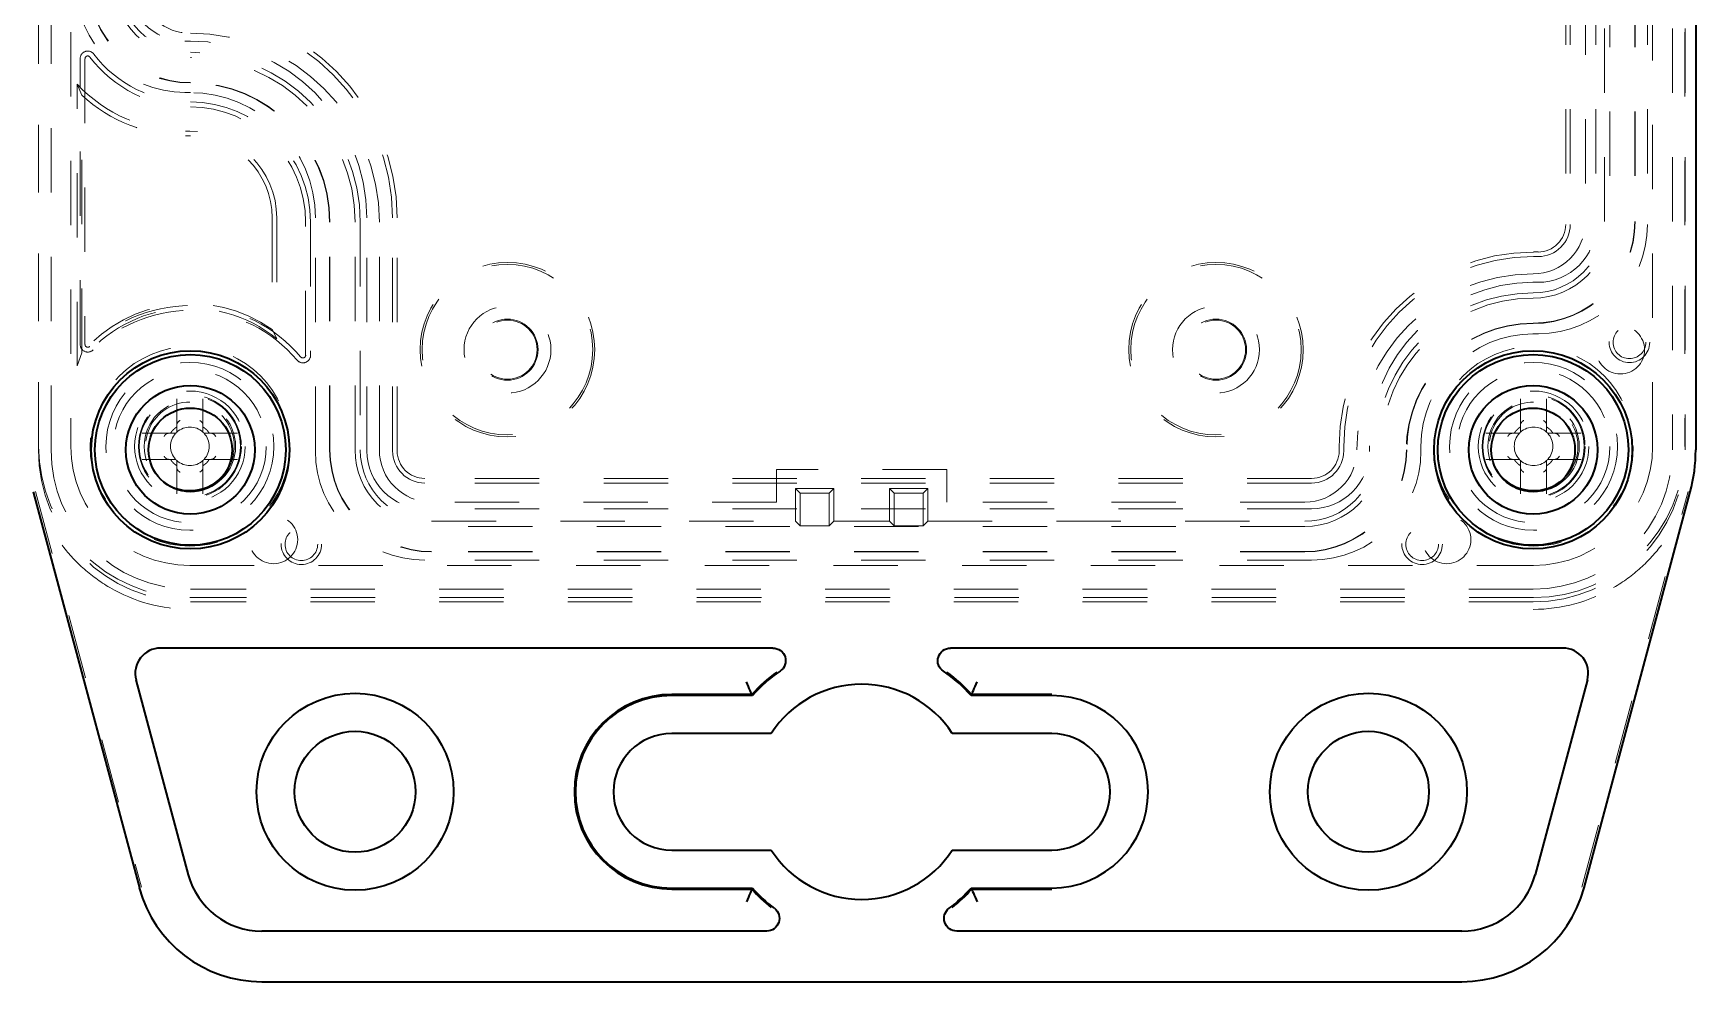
# Model space of a CAD drawing. Header units: inches. Extents: x 0.4 to 16.6, y 0.2 to 10.8.
# Drawn here: x 7.707 to 10.291, y 3.006 to 4.48 of the extents above; entities that cross this region are included whole.
import ezdxf

# ---------------------------------------------------------------- set-up
doc = ezdxf.new("R2010")
doc.units = ezdxf.units.IN
doc.header["$MEASUREMENT"] = 0
doc.linetypes.add('HIDDEN', pattern=[0.075, 0.05, -0.025])

msp = doc.modelspace()

# ---------------------------------------------------------------- linework, layer by layer
at = {"color": 7, "linetype": 'HIDDEN', "lineweight": 18}
for p, q in [((7.7151, 3.8326), (7.7151, 7.8877)), ((7.7156, 3.8381), (7.7156, 7.8821)), ((7.7348, 3.8326), (7.7348, 7.8877)), ((7.7656, 7.8821), (7.7656, 3.8381)), ((10.2236, 3.8381), (10.2236, 7.8821)), ((10.2544, 7.8877), (10.2544, 3.8326)), ((10.2736, 7.8821), (10.2736, 3.8381)), ((10.2741, 7.8877), (10.2741, 3.8326)), ((10.0885, 7.1621), (10.0885, 4.1831)), ((10.0956, 7.1621), (10.0956, 4.1831)), ((10.1356, 7.1621), (10.1356, 4.1831)), ((10.157, 7.1587), (10.157, 4.1876)), ((10.196, 7.1587), (10.196, 4.1876)), ((10.1965, 7.1587), (10.1965, 4.1876)), ((10.2156, 7.1621), (10.2156, 4.1831)), ((10.1489, 4.1876), (10.1489, 4.5765)), ((10.1192, 4.5468), (10.1192, 4.1876)), ((7.9436, 4.4681), (7.9427, 4.4681)), ((7.9506, 4.4681), (7.9436, 4.4681)), ((7.9515, 4.4681), (7.9506, 4.4681)), ((7.7801, 3.9964), (7.7801, 4.4407)), ((7.7876, 4.4407), (7.7876, 3.9964)), ((7.7756, 3.963), (7.7756, 4.401)), ((7.7827, 4.3839), (7.7756, 4.401)), ((7.7827, 3.9836), (7.7827, 4.3839)), ((7.9427, 4.3881), (7.9436, 4.3881)), ((7.9506, 4.3881), (7.9436, 4.3881)), ((7.9506, 4.3881), (7.9515, 4.3881)), ((7.9436, 4.3281), (7.9506, 4.3281)), ((7.9436, 4.321), (7.9506, 4.321)), ((8.0785, 4.1931), (8.0785, 4.0198)), ((8.0856, 4.1931), (8.0856, 4.0055)), ((8.1305, 3.9797), (8.1305, 4.1866)), ((8.1381, 4.1866), (8.1381, 3.9797)), ((8.1456, 3.8311), (8.1456, 4.1931)), ((8.1677, 3.8326), (8.1677, 4.1866)), ((8.1682, 3.8326), (8.1682, 4.1866)), ((8.2072, 3.8326), (8.2072, 4.1866)), ((8.2153, 4.1866), (8.2153, 3.8326)), ((8.2256, 3.8311), (8.2256, 4.1931)), ((8.245, 3.8326), (8.245, 4.1866)), ((8.2656, 3.8311), (8.2656, 4.1931)), ((8.2727, 3.8311), (8.2727, 4.1931)), ((10.0456, 4.1403), (10.0386, 4.1403)), ((10.0456, 4.1331), (10.0386, 4.1331)), ((10.0386, 4.0931), (10.0377, 4.0931)), ((10.0456, 4.0931), (10.0386, 4.0931)), ((10.0465, 4.0931), (10.0456, 4.0931)), ((8.0785, 4.0198), (8.0856, 4.0055)), ((10.0377, 4.0131), (10.0386, 4.0131)), ((10.0456, 4.0131), (10.0386, 4.0131)), ((10.0456, 4.0131), (10.0465, 4.0131)), ((7.7827, 3.9836), (7.7756, 3.963)), ((7.9303, 3.9122), (7.9303, 3.8713)), ((7.9709, 3.8713), (7.9709, 3.9122)), ((10.0183, 3.9122), (10.0183, 3.8713)), ((10.0589, 3.8713), (10.0589, 3.9122)), ((7.9175, 3.8584), (7.8765, 3.8584)), ((7.9175, 3.8584), (7.9285, 3.8584)), ((7.9303, 3.8603), (7.9303, 3.8713)), ((7.9709, 3.8713), (7.9709, 3.8603)), ((7.9727, 3.8584), (7.9837, 3.8584)), ((8.0247, 3.8584), (7.9837, 3.8584)), ((10.0055, 3.8584), (9.9645, 3.8584)), ((10.0055, 3.8584), (10.0165, 3.8584)), ((10.0183, 3.8603), (10.0183, 3.8713)), ((10.0589, 3.8713), (10.0589, 3.8603)), ((10.0607, 3.8584), (10.0717, 3.8584)), ((10.1127, 3.8584), (10.0717, 3.8584)), ((9.7365, 3.8381), (9.7365, 3.8311)), ((9.7436, 3.8381), (9.7436, 3.8311)), ((9.7836, 3.839), (9.7836, 3.8381)), ((9.7836, 3.8381), (9.7836, 3.8311)), ((9.7836, 3.8311), (9.7836, 3.8303)), ((9.8636, 3.8381), (9.8636, 3.839)), ((9.8636, 3.8381), (9.8636, 3.8311)), ((9.8636, 3.8303), (9.8636, 3.8311)), ((7.8765, 3.8179), (7.9175, 3.8179)), ((7.9285, 3.8179), (7.9175, 3.8179)), ((7.9303, 3.805), (7.9303, 3.816)), ((7.9303, 3.805), (7.9303, 3.7641)), ((7.9709, 3.816), (7.9709, 3.805)), ((7.9709, 3.7641), (7.9709, 3.805)), ((7.9837, 3.8179), (7.9727, 3.8179)), ((7.9837, 3.8179), (8.0247, 3.8179)), ((9.127, 3.8023), (8.8622, 3.8023)), ((8.8622, 3.8023), (8.8622, 3.7513)), ((9.127, 3.7513), (9.127, 3.8023)), ((9.9645, 3.8179), (10.0055, 3.8179)), ((10.0165, 3.8179), (10.0055, 3.8179)), ((10.0183, 3.805), (10.0183, 3.816)), ((10.0183, 3.805), (10.0183, 3.7641)), ((10.0589, 3.816), (10.0589, 3.805)), ((10.0589, 3.7641), (10.0589, 3.805)), ((10.0717, 3.8179), (10.0607, 3.8179)), ((10.0717, 3.8179), (10.1127, 3.8179)), ((9.6936, 3.7883), (8.3156, 3.7883)), ((9.6936, 3.7811), (8.3156, 3.7811)), ((8.8919, 3.7726), (8.9512, 3.7726)), ((8.8919, 3.7726), (8.8991, 3.7654)), ((8.8919, 3.7726), (8.8919, 3.7216)), ((8.9512, 3.7726), (8.9441, 3.7654)), ((8.9512, 3.7726), (8.9512, 3.7216)), ((9.0972, 3.7726), (9.0379, 3.7726)), ((9.0379, 3.7726), (9.0451, 3.7654)), ((9.0379, 3.7726), (9.0379, 3.7216)), ((9.0972, 3.7726), (9.0901, 3.7654)), ((9.0972, 3.7726), (9.0972, 3.7216)), ((7.7105, 3.7681), (7.8754, 3.1526)), ((8.8622, 3.7513), (8.3263, 3.7513)), ((8.8991, 3.7144), (8.8991, 3.7654)), ((8.9441, 3.7654), (8.8991, 3.7654)), ((8.9441, 3.7144), (8.9441, 3.7654)), ((9.0451, 3.7144), (9.0451, 3.7654)), ((9.0451, 3.7654), (9.0901, 3.7654)), ((9.0901, 3.7144), (9.0901, 3.7654)), ((9.6829, 3.7513), (9.127, 3.7513)), ((10.1138, 3.1526), (10.2787, 3.7681)), ((9.6936, 3.7411), (8.3156, 3.7411)), ((8.3263, 3.7216), (8.8919, 3.7216)), ((8.8991, 3.7144), (8.8919, 3.7216)), ((8.9441, 3.7144), (8.9512, 3.7216)), ((8.9512, 3.7216), (9.0379, 3.7216)), ((9.0451, 3.7144), (9.0379, 3.7216)), ((9.0901, 3.7144), (9.0972, 3.7216)), ((9.0972, 3.7216), (9.6829, 3.7216)), ((9.6829, 3.7135), (8.3263, 3.7135)), ((8.8991, 3.7144), (8.9441, 3.7144)), ((9.0901, 3.7144), (9.0451, 3.7144)), ((9.6829, 3.6745), (8.3263, 3.6745)), ((9.6829, 3.674), (8.3263, 3.674)), ((7.9506, 3.6531), (10.0386, 3.6531)), ((9.6936, 3.6611), (8.3156, 3.6611)), ((10.0386, 3.6031), (7.9506, 3.6031)), ((10.0379, 3.616), (7.9513, 3.616)), ((10.0379, 3.5964), (7.9513, 3.5964))]:
    msp.add_line(p, q, dxfattribs=at)
at = {"color": 7, "linetype": 'Continuous', "lineweight": 35}
for p, q in [((10.2906, 7.8877), (10.2906, 3.8326)), ((7.7072, 3.7672), (7.8721, 3.1517)), ((10.1171, 3.1517), (10.282, 3.7672)), ((8.8567, 3.5245), (7.905, 3.5245)), ((10.0842, 3.5245), (9.1325, 3.5245)), ((7.9482, 3.1721), (7.867, 3.475)), ((10.1222, 3.475), (10.041, 3.1721)), ((8.8239, 3.4524), (8.6993, 3.4524)), ((8.8247, 3.4507), (8.6993, 3.4507)), ((8.8239, 3.4524), (8.8247, 3.4507)), ((9.1653, 3.4524), (9.1645, 3.4507)), ((9.2899, 3.4507), (9.1645, 3.4507)), ((9.2899, 3.4524), (9.1653, 3.4524)), ((8.8539, 3.3916), (8.6993, 3.3916)), ((9.2899, 3.3916), (9.1353, 3.3916)), ((8.6993, 3.2105), (8.8539, 3.2105)), ((9.1353, 3.2105), (9.2899, 3.2105)), ((8.6993, 3.1515), (8.8247, 3.1515)), ((8.6993, 3.1497), (8.8239, 3.1497)), ((8.8239, 3.1497), (8.8247, 3.1515)), ((9.1645, 3.1515), (9.2899, 3.1515)), ((9.1653, 3.1497), (9.1645, 3.1515)), ((9.1653, 3.1497), (9.2899, 3.1497)), ((8.847, 3.0845), (8.0622, 3.0845)), ((9.927, 3.0845), (9.1422, 3.0845)), ((8.0622, 3.0058), (9.927, 3.0058))]:
    msp.add_line(p, q, dxfattribs=at)
at = {"color": 7, "linetype": 'HIDDEN', "lineweight": 18}
for centre, radius in [((8.4441, 3.9884), 0.1356), ((8.4441, 3.9884), 0.1325), ((9.5451, 3.9884), 0.1356), ((9.5451, 3.9884), 0.1325), ((8.4441, 3.9884), 0.0675), ((8.4441, 3.9884), 0.0475), ((8.4441, 3.9884), 0.046), ((9.5451, 3.9884), 0.0675), ((9.5451, 3.9884), 0.0475), ((9.5451, 3.9884), 0.046), ((10.1876, 3.9998), 0.0315), ((10.1736, 3.9881), 0.0375), ((10.1876, 3.9998), 0.0254), ((7.9506, 3.8381), 0.155), ((10.0386, 3.8381), 0.155), ((7.9506, 3.8381), 0.1305), ((7.9506, 3.8381), 0.1187), ((10.0386, 3.8381), 0.1305), ((10.0386, 3.8381), 0.1187), ((7.9506, 3.8381), 0.086), ((7.9506, 3.8381), 0.08), ((7.9506, 3.8381), 0.0787), ((7.9506, 3.8381), 0.071), ((10.0386, 3.8381), 0.086), ((10.0386, 3.8381), 0.08), ((10.0386, 3.8381), 0.0787), ((10.0386, 3.8381), 0.071), ((8.0806, 3.6931), 0.0375), ((9.9036, 3.6931), 0.0375), ((8.1238, 3.6859), 0.0315), ((8.1238, 3.6859), 0.0254), ((9.8654, 3.6859), 0.0315), ((9.8654, 3.6859), 0.0254)]:
    msp.add_circle(centre, radius, dxfattribs=at)
at = {"color": 7, "linetype": 'Continuous', "lineweight": 35}
for centre, radius in [((7.9513, 3.8326), 0.154), ((7.9513, 3.8326), 0.1482), ((10.0379, 3.8326), 0.154), ((10.0379, 3.8326), 0.1482), ((7.9513, 3.8326), 0.1), ((10.0379, 3.8326), 0.1), ((7.9513, 3.8326), 0.065), ((10.0379, 3.8326), 0.065), ((8.2072, 3.3011), 0.1531), ((9.782, 3.3011), 0.1531), ((8.2072, 3.3011), 0.094), ((9.782, 3.3011), 0.094)]:
    msp.add_circle(centre, radius, dxfattribs=at)
at = {"color": 7, "linetype": 'HIDDEN', "lineweight": 18}
for centre, radius, start, end in [((7.9436, 4.5581), 0.17, 180, 270), ((7.9513, 4.5616), 0.1586, 180, 270), ((7.9513, 4.5616), 0.158, 180, 270), ((7.9513, 4.5616), 0.1191, 180, 270), ((7.9513, 4.5616), 0.111, 180, 270), ((7.9436, 4.5581), 0.09, 180, 270), ((7.9513, 4.5616), 0.0813, 190.4858, 270), ((7.9506, 4.1931), 0.3221, 0, 90), ((7.9506, 4.1931), 0.315, 0, 90), ((7.9513, 4.1866), 0.2937, 0, 90), ((7.7919, 4.4407), 0.0118, 37.1629, 180), ((7.7919, 4.4407), 0.00425, 37.1629, 180), ((7.9513, 4.5616), 0.1882, 217.1629, 270), ((7.9506, 4.1931), 0.275, 0, 90), ((7.9513, 4.1866), 0.264, 0, 90), ((7.9513, 4.5616), 0.1958, 217.1629, 270), ((7.9513, 4.1866), 0.2559, 0, 90), ((7.9436, 4.5581), 0.23, 223.0771, 270), ((7.9513, 4.1866), 0.217, 0, 90), ((7.9513, 4.1866), 0.2164, 0, 90), ((7.9436, 4.5581), 0.2371, 227.2891, 270), ((7.9506, 4.1931), 0.195, 0, 90), ((7.9513, 4.1866), 0.1868, 0, 90), ((7.9513, 4.1866), 0.1792, 0, 90), ((7.9506, 4.1931), 0.135, 0, 90), ((7.9506, 4.1931), 0.1279, 0, 90), ((10.0379, 4.1876), 0.0813, 270, 0), ((10.0379, 4.1876), 0.111, 270, 0), ((10.0379, 4.1876), 0.1586, 270, 0), ((10.0379, 4.1876), 0.158, 270, 0), ((10.0379, 4.1876), 0.1191, 270, 0), ((10.0456, 4.1831), 0.17, 270, 0), ((10.0456, 4.1831), 0.05, 270, 0), ((10.0456, 4.1831), 0.09, 270, 0), ((10.0456, 4.1831), 0.0429, 270, 0), ((10.0386, 3.8381), 0.3021, 90, 180), ((10.0386, 3.8381), 0.295, 90, 180), ((10.0379, 3.8326), 0.2737, 90, 180), ((10.0386, 3.8381), 0.255, 90, 180), ((7.9506, 3.8381), 0.2221, 54.8619, 139.0788), ((7.9513, 3.8326), 0.2243, 40.0553, 134.2154), ((10.0379, 3.8326), 0.244, 90, 180), ((10.0379, 3.8326), 0.2359, 90, 180), ((7.9506, 3.8381), 0.215, 51.1041, 144.484), ((7.9513, 3.8326), 0.2168, 40.0553, 134.2154), ((10.0379, 3.8326), 0.197, 90, 180), ((10.0379, 3.8326), 0.1964, 90, 180), ((10.0386, 3.8381), 0.175, 90, 180), ((7.7919, 3.9964), 0.0118, 180, 314.2154), ((7.7919, 3.9964), 0.00425, 180, 314.2154), ((8.1263, 3.9797), 0.0118, 220.0553, 0), ((8.1263, 3.9797), 0.00425, 220.0553, 0), ((7.9506, 3.8381), 0.0689, 90, 233.437), ((7.9506, 3.8381), 0.0689, 320.7731, 90), ((10.0386, 3.8381), 0.0689, 90, 219.2269), ((10.0386, 3.8381), 0.0689, 306.563, 90), ((7.9506, 3.8381), 0.03, 137.5052, 222.4948), ((7.9506, 3.8381), 0.0365, 133.8923, 136.1077), ((7.9506, 3.8381), 0.03, 132.4948, 137.5052), ((7.9506, 3.8381), 0.03, 47.5052, 132.4948), ((7.9506, 3.8381), 0.03, 42.4948, 47.5052), ((7.9506, 3.8381), 0.03, 317.5052, 42.4948), ((7.9506, 3.8381), 0.0365, 43.8923, 46.1077), ((10.0386, 3.8381), 0.03, 137.5052, 222.4948), ((10.0386, 3.8381), 0.0365, 133.8923, 136.1077), ((10.0386, 3.8381), 0.03, 132.4948, 137.5052), ((10.0386, 3.8381), 0.03, 47.5052, 132.4948), ((10.0386, 3.8381), 0.03, 42.4948, 47.5052), ((10.0386, 3.8381), 0.03, 317.5052, 42.4948), ((10.0386, 3.8381), 0.0365, 43.8923, 46.1077), ((7.9513, 3.8326), 0.2362, 180, 270), ((7.9506, 3.8381), 0.235, 180, 270), ((7.9513, 3.8326), 0.2165, 180, 270), ((7.9506, 3.8381), 0.185, 180, 270), ((8.3156, 3.8311), 0.17, 180, 270), ((8.3263, 3.8326), 0.1586, 180, 270), ((8.3263, 3.8326), 0.158, 180, 270), ((8.3263, 3.8326), 0.1191, 180, 270), ((8.3263, 3.8326), 0.111, 180, 270), ((8.3156, 3.8311), 0.09, 180, 270), ((8.3263, 3.8326), 0.0813, 180, 270), ((8.3156, 3.8311), 0.05, 180, 270), ((8.3156, 3.8311), 0.0429, 180, 270), ((9.6829, 3.8326), 0.0813, 270, 0), ((9.6829, 3.8326), 0.111, 270, 0), ((9.6829, 3.8326), 0.1586, 270, 0), ((9.6829, 3.8326), 0.158, 270, 0), ((9.6829, 3.8326), 0.1191, 270, 0), ((9.6936, 3.8311), 0.17, 270, 0), ((9.6936, 3.8311), 0.05, 270, 0), ((9.6936, 3.8311), 0.09, 270, 0), ((9.6936, 3.8311), 0.0429, 270, 0), ((10.0379, 3.8326), 0.2362, 270, 0), ((10.0379, 3.8326), 0.2165, 270, 0), ((10.0386, 3.8381), 0.235, 270, 0), ((10.0386, 3.8381), 0.185, 270, 0), ((7.9506, 3.8381), 0.0365, 223.8923, 226.1077), ((7.9506, 3.8381), 0.03, 222.4948, 227.5052), ((7.9506, 3.8381), 0.03, 227.5052, 312.4948), ((7.9506, 3.8381), 0.03, 312.4948, 317.5052), ((7.9506, 3.8381), 0.0365, 313.8923, 316.1077), ((10.0386, 3.8381), 0.0365, 223.8923, 226.1077), ((10.0386, 3.8381), 0.03, 222.4948, 227.5052), ((10.0386, 3.8381), 0.03, 227.5052, 312.4948), ((10.0386, 3.8381), 0.03, 312.4948, 317.5052), ((10.0386, 3.8381), 0.0365, 313.8923, 316.1077), ((7.9513, 3.8326), 0.2479, 239.6969, 270), ((10.0379, 3.8326), 0.2479, 270, 300.3031)]:
    msp.add_arc(centre, radius, start, end, dxfattribs=at)
at = {"color": 7, "linetype": 'Continuous', "lineweight": 35}
for centre, radius, start, end in [((10.0379, 3.8326), 0.2527, 345, 0), ((7.9506, 3.8381), 0.0689, 233.437, 320.7731), ((10.0386, 3.8381), 0.0689, 219.2269, 306.563), ((7.905, 3.4852), 0.0394, 90, 195), ((10.0842, 3.4852), 0.0394, 345, 90), ((8.9946, 3.3011), 0.2264, 124.0875, 138.6338), ((8.9946, 3.3011), 0.2264, 41.3662, 55.9125), ((8.9946, 3.3011), 0.2281, 125.3669, 138.4378), ((8.9946, 3.3011), 0.1673, 32.7638, 147.2362), ((8.9946, 3.3011), 0.2281, 41.5622, 54.6331), ((8.6993, 3.3011), 0.1513, 90, 270), ((8.6993, 3.3011), 0.1496, 90, 270), ((9.2899, 3.3011), 0.1496, 270, 90), ((8.6993, 3.3011), 0.0906, 90, 270), ((9.2899, 3.3011), 0.0906, 270, 90), ((8.9946, 3.3011), 0.1673, 212.7638, 327.2362), ((8.0622, 3.2027), 0.1181, 195, 270), ((9.927, 3.2027), 0.1181, 270, 345), ((8.0622, 3.2027), 0.1969, 195, 270), ((8.9946, 3.3011), 0.2281, 221.5622, 231.9523), ((8.9946, 3.3011), 0.2264, 221.3662, 233.1322), ((8.9946, 3.3011), 0.2264, 306.8678, 318.6338), ((8.9946, 3.3011), 0.2281, 308.0477, 318.4378), ((9.927, 3.2027), 0.1969, 270, 345)]:
    msp.add_arc(centre, radius, start, end, dxfattribs=at)
at = {"color": 7, "linetype": 'HIDDEN', "lineweight": 18}
for centre, major_axis, ratio, start_param, end_param in [((7.9353, 3.8738), (0.00425, 0.00425), 0.618862, 1.016623, 2.124969), ((7.9659, 3.8738), (-0.00425, 0.00425), 0.618862, 4.158216, 5.266562), ((10.0233, 3.8738), (0.00425, 0.00425), 0.618862, 1.016623, 2.124969), ((10.0539, 3.8738), (-0.00425, 0.00425), 0.618862, 4.158216, 5.266562), ((7.915, 3.8534), (0.00425, 0.00425), 0.618862, 1.016623, 2.124969), ((7.9175, 3.8534), (-0.00559, 0), 0.894962, 4.712389, 5.174839), ((7.9353, 3.8713), (0, 0.00559), 0.894962, 1.108346, 1.570796), ((7.9659, 3.8713), (0, 0.00559), 0.894962, 4.712389, 5.174839), ((7.9837, 3.8534), (0.00559, 0), 0.894962, 1.108346, 1.570796), ((7.9862, 3.8534), (-0.00425, 0.00425), 0.618862, 4.158216, 5.266562), ((10.003, 3.8534), (0.00425, 0.00425), 0.618862, 1.016623, 2.124969), ((10.0055, 3.8534), (-0.00559, 0), 0.894962, 4.712389, 5.174839), ((10.0233, 3.8713), (0, 0.00559), 0.894962, 1.108346, 1.570796), ((10.0539, 3.8713), (0, 0.00559), 0.894962, 4.712389, 5.174839), ((10.0717, 3.8534), (0.00559, 0), 0.894962, 1.108346, 1.570796), ((10.0742, 3.8534), (-0.00425, 0.00425), 0.618862, 4.158216, 5.266562), ((7.915, 3.8229), (-0.00425, 0.00425), 0.618862, 1.016623, 2.124969), ((7.9175, 3.8229), (-0.00559, 0), 0.894962, 1.108346, 1.570796), ((7.9353, 3.805), (0, -0.00559), 0.894962, 4.712389, 5.174839), ((7.9353, 3.8025), (0.00425, -0.00425), 0.618862, 4.158216, 5.266562), ((7.9659, 3.8025), (0.00425, 0.00425), 0.618862, 4.158216, 5.266562), ((7.9659, 3.805), (0, -0.00559), 0.894962, 1.108346, 1.570796), ((7.9837, 3.8229), (0.00559, 0), 0.894962, 4.712389, 5.174839), ((7.9862, 3.8229), (0.00425, 0.00425), 0.618862, 4.158216, 5.266562), ((10.003, 3.8229), (-0.00425, 0.00425), 0.618862, 1.016623, 2.124969), ((10.0055, 3.8229), (-0.00559, 0), 0.894962, 1.108346, 1.570796), ((10.0233, 3.805), (0, -0.00559), 0.894962, 4.712389, 5.174839), ((10.0233, 3.8025), (0.00425, -0.00425), 0.618862, 4.158216, 5.266562), ((10.0539, 3.8025), (0.00425, 0.00425), 0.618862, 4.158216, 5.266562), ((10.0539, 3.805), (0, -0.00559), 0.894962, 1.108346, 1.570796), ((10.0717, 3.8229), (0.00559, 0), 0.894962, 4.712389, 5.174839), ((10.0742, 3.8229), (0.00425, 0.00425), 0.618862, 4.158216, 5.266562)]:
    msp.add_ellipse(centre, major_axis=major_axis, ratio=ratio, start_param=start_param, end_param=end_param, dxfattribs=at)
for points, knots in [([(7.9207, 3.8584), (7.9207, 3.8584), (7.9207, 3.8585), (7.921, 3.8591), (7.9216, 3.86), (7.9225, 3.8614), (7.9235, 3.8625), (7.9242, 3.8633), (7.9243, 3.8634)], [0, 0, 0, 0, 0.158671, 0.317217, 0.479382, 0.661765, 0.936687, 1, 1, 1, 1]), ([(7.9253, 3.8644), (7.9259, 3.865), (7.9271, 3.866), (7.9286, 3.8671), (7.9296, 3.8678), (7.9302, 3.8681), (7.9303, 3.868), (7.9303, 3.868)], [0, 0, 0, 0, 0.284639, 0.502156, 0.683938, 0.866579, 1, 1, 1, 1]), ([(7.9709, 3.868), (7.9709, 3.868), (7.971, 3.868), (7.9716, 3.8677), (7.9725, 3.8672), (7.9738, 3.8662), (7.975, 3.8652), (7.9757, 3.8645), (7.9759, 3.8644)], [0, 0, 0, 0, 0.158671, 0.317217, 0.479382, 0.661765, 0.936687, 1, 1, 1, 1]), ([(7.9769, 3.8634), (7.9774, 3.8628), (7.9785, 3.8617), (7.9796, 3.8602), (7.9802, 3.8591), (7.9805, 3.8585), (7.9805, 3.8584), (7.9805, 3.8584)], [0, 0, 0, 0, 0.284639, 0.502156, 0.683938, 0.866579, 1, 1, 1, 1]), ([(10.0087, 3.8584), (10.0087, 3.8584), (10.0087, 3.8585), (10.009, 3.8591), (10.0096, 3.86), (10.0105, 3.8614), (10.0115, 3.8625), (10.0122, 3.8633), (10.0123, 3.8634)], [0, 0, 0, 0, 0.158671, 0.317217, 0.479382, 0.661765, 0.936687, 1, 1, 1, 1]), ([(10.0133, 3.8644), (10.0139, 3.865), (10.0151, 3.866), (10.0166, 3.8671), (10.0176, 3.8678), (10.0182, 3.8681), (10.0183, 3.868), (10.0183, 3.868)], [0, 0, 0, 0, 0.284639, 0.502156, 0.683938, 0.866579, 1, 1, 1, 1]), ([(10.0589, 3.868), (10.0589, 3.868), (10.059, 3.868), (10.0596, 3.8677), (10.0605, 3.8672), (10.0618, 3.8662), (10.063, 3.8652), (10.0637, 3.8645), (10.0639, 3.8644)], [0, 0, 0, 0, 0.158671, 0.317217, 0.479382, 0.661765, 0.936687, 1, 1, 1, 1]), ([(10.0649, 3.8634), (10.0654, 3.8628), (10.0665, 3.8617), (10.0676, 3.8602), (10.0682, 3.8591), (10.0685, 3.8585), (10.0685, 3.8584), (10.0685, 3.8584)], [0, 0, 0, 0, 0.284639, 0.502156, 0.683938, 0.866579, 1, 1, 1, 1]), ([(7.9243, 3.8129), (7.9238, 3.8135), (7.9227, 3.8146), (7.9216, 3.8161), (7.921, 3.8172), (7.9207, 3.8178), (7.9207, 3.8178), (7.9207, 3.8179)], [0, 0, 0, 0, 0.284639, 0.502156, 0.683938, 0.866579, 1, 1, 1, 1]), ([(7.9303, 3.8083), (7.9303, 3.8082), (7.9302, 3.8082), (7.9296, 3.8085), (7.9287, 3.8091), (7.9274, 3.81), (7.9262, 3.811), (7.9255, 3.8117), (7.9253, 3.8119)], [0, 0, 0, 0, 0.1586713, 0.3172169, 0.4793819, 0.6617655, 0.9366869, 1, 1, 1, 1]), ([(7.9759, 3.8119), (7.9752, 3.8113), (7.9741, 3.8103), (7.9726, 3.8092), (7.9716, 3.8085), (7.971, 3.8082), (7.9709, 3.8082), (7.9709, 3.8083)], [0, 0, 0, 0, 0.284639, 0.502156, 0.683938, 0.866579, 1, 1, 1, 1]), ([(7.9805, 3.8179), (7.9805, 3.8178), (7.9805, 3.8177), (7.9802, 3.8171), (7.9796, 3.8162), (7.9787, 3.8149), (7.9777, 3.8137), (7.977, 3.813), (7.9769, 3.8129)], [0, 0, 0, 0, 0.158671, 0.317217, 0.479382, 0.661765, 0.936687, 1, 1, 1, 1]), ([(10.0123, 3.8129), (10.0118, 3.8135), (10.0107, 3.8146), (10.0096, 3.8161), (10.009, 3.8172), (10.0087, 3.8178), (10.0087, 3.8178), (10.0087, 3.8179)], [0, 0, 0, 0, 0.284639, 0.502156, 0.683938, 0.866579, 1, 1, 1, 1]), ([(10.0183, 3.8083), (10.0183, 3.8082), (10.0182, 3.8082), (10.0176, 3.8085), (10.0167, 3.8091), (10.0154, 3.81), (10.0142, 3.811), (10.0135, 3.8117), (10.0133, 3.8119)], [0, 0, 0, 0, 0.1586713, 0.3172169, 0.4793819, 0.6617655, 0.9366869, 1, 1, 1, 1]), ([(10.0639, 3.8119), (10.0632, 3.8113), (10.0621, 3.8103), (10.0606, 3.8092), (10.0596, 3.8085), (10.059, 3.8082), (10.0589, 3.8082), (10.0589, 3.8083)], [0, 0, 0, 0, 0.284639, 0.502156, 0.683938, 0.866579, 1, 1, 1, 1]), ([(10.0685, 3.8179), (10.0685, 3.8178), (10.0685, 3.8177), (10.0682, 3.8171), (10.0676, 3.8162), (10.0667, 3.8149), (10.0657, 3.8137), (10.065, 3.813), (10.0649, 3.8129)], [0, 0, 0, 0, 0.158671, 0.317217, 0.479382, 0.661765, 0.936687, 1, 1, 1, 1]), ([(7.8262, 3.6185), (7.8108, 3.6275), (7.7969, 3.6378), (7.7716, 3.6606), (7.7608, 3.6726), (7.7417, 3.6981), (7.7335, 3.7116), (7.7234, 3.7323), (7.7204, 3.7393), (7.7149, 3.7535), (7.7126, 3.7608), (7.7105, 3.7681)], [0, 0, 0, 0, 0.25, 0.25, 0.5, 0.5, 0.75, 0.75, 0.875, 0.875, 1, 1, 1, 1]), ([(10.163, 3.6185), (10.1784, 3.6275), (10.1923, 3.6378), (10.2176, 3.6606), (10.2284, 3.6726), (10.2475, 3.6981), (10.2557, 3.7116), (10.2658, 3.7323), (10.2688, 3.7393), (10.2742, 3.7535), (10.2766, 3.7608), (10.2787, 3.7681)], [0, 0, 0, 0, 0.25, 0.25, 0.5, 0.5, 0.75, 0.75, 0.875, 0.875, 1, 1, 1, 1])]:
    msp.add_open_spline(points, degree=3, knots=knots, dxfattribs=at)
at = {"color": 7, "linetype": 'Continuous', "lineweight": 35}
for points, knots in [([(8.8567, 3.5245), (8.8609, 3.5245), (8.865, 3.5232), (8.8718, 3.5182), (8.8743, 3.5146), (8.8767, 3.5067), (8.8767, 3.5023), (8.8739, 3.4944), (8.8712, 3.4909), (8.8677, 3.4886)], [0, 0, 0, 0, 0.25, 0.25, 0.5, 0.5, 0.75, 0.75, 1, 1, 1, 1]), ([(9.1215, 3.4886), (9.118, 3.4909), (9.1153, 3.4943), (9.1125, 3.5022), (9.1124, 3.5066), (9.1149, 3.5146), (9.1174, 3.5182), (9.1241, 3.5232), (9.1283, 3.5245), (9.1325, 3.5245)], [0, 0, 0, 0, 0.25, 0.25, 0.5, 0.5, 0.75, 0.75, 1, 1, 1, 1]), ([(8.8239, 3.4524), (8.8239, 3.4525), (8.8228, 3.4549), (8.8195, 3.4623), (8.8174, 3.4672), (8.8153, 3.4721)], [0, 0, 0, 0, 0.5, 0.5, 1, 1, 1, 1]), ([(9.1653, 3.4524), (9.1653, 3.4525), (9.1664, 3.4549), (9.1697, 3.4623), (9.1718, 3.4672), (9.1739, 3.4721)], [0, 0, 0, 0, 0.5, 0.5, 1, 1, 1, 1]), ([(8.8239, 3.1497), (8.8239, 3.1497), (8.8228, 3.1472), (8.8195, 3.1399), (8.8174, 3.1349), (8.8153, 3.1301)], [0, 0, 0, 0, 0.5, 0.5, 1, 1, 1, 1]), ([(9.1653, 3.1497), (9.1653, 3.1497), (9.1664, 3.1472), (9.1697, 3.1399), (9.1718, 3.1349), (9.1739, 3.1301)], [0, 0, 0, 0, 0.5, 0.5, 1, 1, 1, 1]), ([(8.8588, 3.12), (8.8621, 3.1175), (8.8645, 3.114), (8.867, 3.1062), (8.8669, 3.1019), (8.8644, 3.0941), (8.8618, 3.0906), (8.8552, 3.0859), (8.8511, 3.0845), (8.847, 3.0845)], [0, 0, 0, 0, 0.25, 0.25, 0.5, 0.5, 0.75, 0.75, 1, 1, 1, 1]), ([(9.1422, 3.0845), (9.1381, 3.0845), (9.1341, 3.0858), (9.1274, 3.0906), (9.1248, 3.0941), (9.1222, 3.1019), (9.1222, 3.1062), (9.1246, 3.114), (9.1271, 3.1175), (9.1304, 3.12)], [0, 0, 0, 0, 0.25, 0.25, 0.5, 0.5, 0.75, 0.75, 1, 1, 1, 1])]:
    msp.add_open_spline(points, degree=3, knots=knots, dxfattribs=at)

doc.saveas('drawing.dxf')
